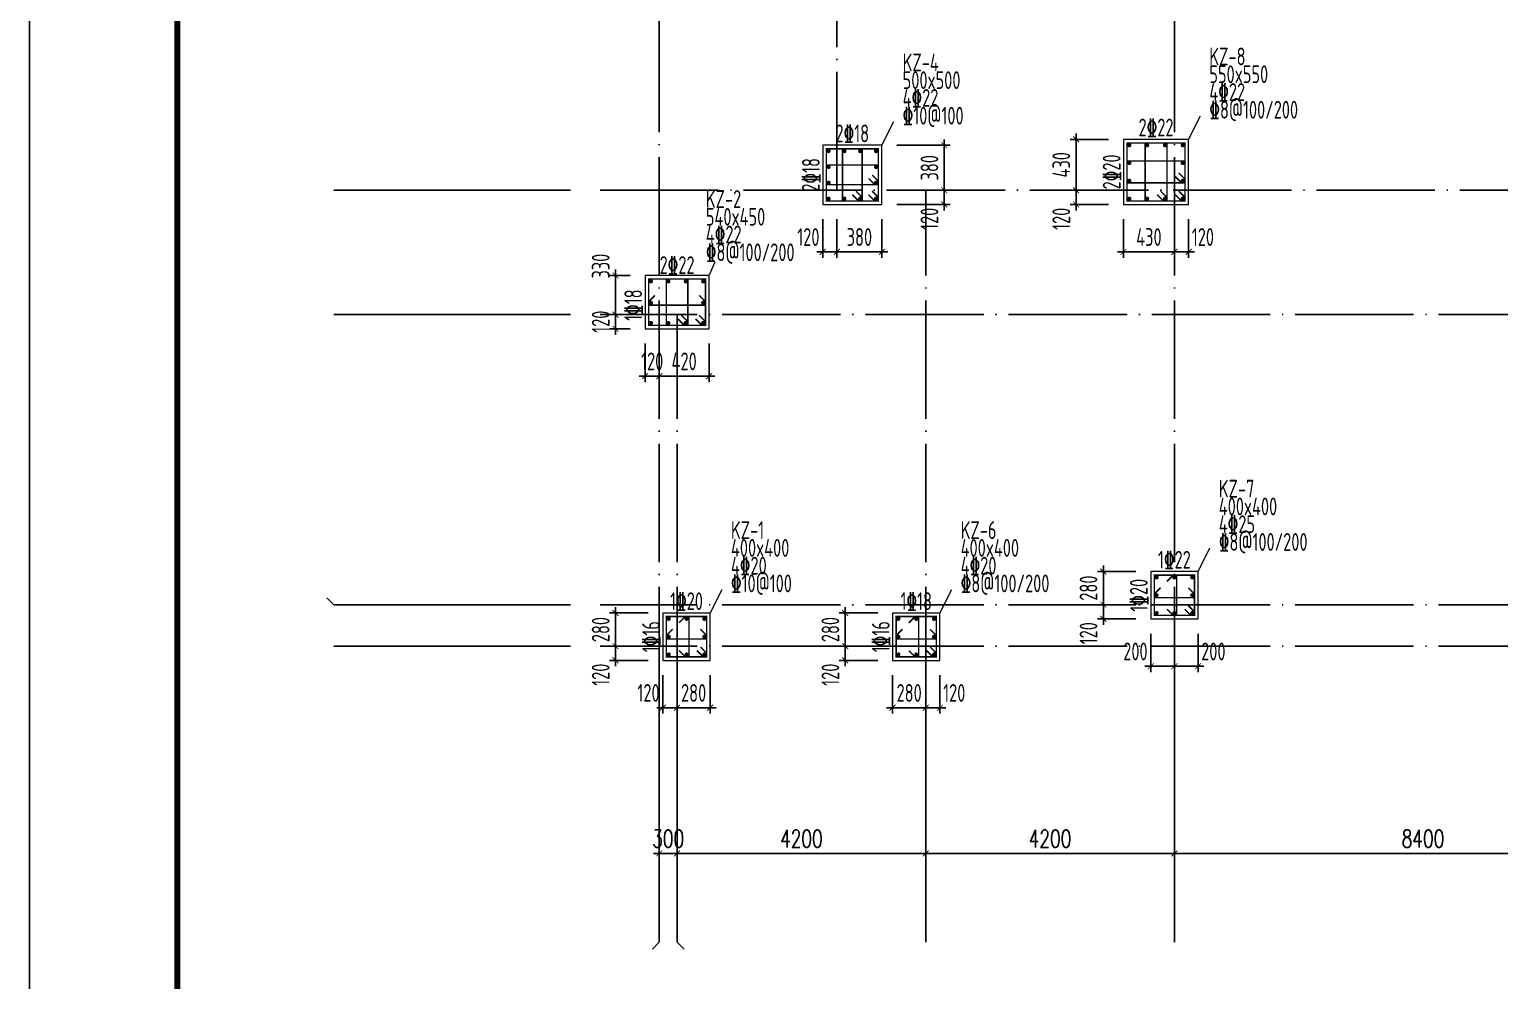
# Model space of a CAD drawing. Extents: x -638872 to -278819, y -139534 to 213996.
# Drawn here: x -533145 to -508313, y 18910 to 34976 of the extents above; entities that cross this region are included whole.
import ezdxf
from ezdxf.enums import TextEntityAlignment as Align

# ---------------------------------------------------------------- set-up
doc = ezdxf.new("R2010")
doc.units = 0
doc.header["$LTSCALE"] = 1000
doc.header["$MEASUREMENT"] = 0
doc.linetypes.add('DOTE', pattern=[2.42, 2, -0.2, 0.02, -0.2])
doc.layers.get('0').update_dxf_attribs({"linetype": 'CONTINUOUS'})
doc.layers.get('Defpoints').update_dxf_attribs({"linetype": 'CONTINUOUS'})
for name, color, linetype in [('AXIS', 171, 'CONTINUOUS'), ('DOTE', 14, 'DOTE'), ('S_PCOLUMHOOPBAR', 24, 'CONTINUOUS'), ('TK', 4, 'CONTINUOUS')]:
    doc.layers.add(name, color=color, linetype=linetype)
for name, color, linetype, lineweight in [('COLU', 7, 'CONTINUOUS', 0), ('COLU_DIM', 3, 'CONTINUOUS', 0), ('COLU_HATCH', 251, 'CONTINUOUS', 0), ('DIM', 3, 'CONTINUOUS', 0), ('S_PColumMainBar', 14, 'CONTINUOUS', 25), ('柱原位标注', 7, 'CONTINUOUS', 18), ('柱集中标注', 2, 'CONTINUOUS', 18)]:
    doc.layers.add(name, color=color, linetype=linetype, lineweight=lineweight)
doc.styles.add('_TCH_DIM_T3', font='SIMPLEX', dxfattribs={"width": 0.705882, "bigfont": 'GBCBIG'})
doc.styles.add('FromPkpm', font='Pkpmeng', dxfattribs={"width": 0.7, "bigfont": 'hztxt'})
doc.styles.add('TSSD_Dimension', font='tssdeng.shx', dxfattribs={"width": 0.7, "bigfont": 'hztxt.shx'})
doc.dimstyles.new('_TCH_ARCH&&100', dxfattribs={"dimtxt": 297.5, "dimasz": 100, "dimexe": 250, "dimexo": 300, "dimgap": 100, "dimtad": 1, "dimdec": 0, "dimzin": 0, "dimdsep": 46, "dimtxsty": '_TCH_DIM_T3', "dimblk": 'ARCHTICK', "dimcen": 0.09, "dimclrt": 7, "dimazin": 2, "dimtfac": 1, "dimtdec": 0, "dimtix": 1, "dimtmove": 2, "dimatfit": 3, "dimfxl": 0, "dimtolj": 1, "dimtzin": 0, "dimarcsym": 0})
doc.dimstyles.new('TSSD_50_100', dxfattribs={"dimtxt": 300, "dimasz": 100, "dimexe": 100, "dimexo": 250, "dimgap": 100, "dimtad": 1, "dimdec": 0, "dimlfac": 0.5, "dimzin": 0, "dimdsep": 46, "dimtxsty": 'TSSD_Dimension', "dimblk": 'ARCHTICK', "dimblk1": 'ARCHTICK', "dimblk2": 'ARCHTICK', "dimcen": 0, "dimdle": 100, "dimclrt": 7, "dimadec": 0, "dimazin": 0, "dimtfac": 1, "dimtdec": 0, "dimtix": 1, "dimtmove": 2, "dimatfit": 3, "dimfxl": 0, "dimtolj": 1, "dimtzin": 0, "dimarcsym": 0})

# ---------------------------------------------------------------- blocks, each defined once
blk = doc.blocks.new('_ArchTick')
at = {"color": 0, "linetype": 'ByBlock', "const_width": 0.15}
blk.add_lwpolyline([(-0.5, -0.5), (0.5, 0.5)], dxfattribs=at)
blk = doc.blocks.new('*D265')
at = {"layer": 'COLU_DIM', "color": 0, "lineweight": -2}
for p, q in [((-514666, 31769), (-514666, 31119)), ((-513806, 31769), (-513806, 31119)), ((-514766, 31219), (-513706, 31219))]:
    blk.add_line(p, q, dxfattribs=at)
at = {"layer": 'Defpoints', "color": 0}
for p in [(-514666, 32019), (-513806, 32019), (-513806, 31219)]:
    blk.add_point(p, dxfattribs=at)
at = {"layer": 'COLU_DIM', "color": 0, "lineweight": -2, "xscale": 100, "yscale": 100, "zscale": 100, "rotation": 180}
blk.add_blockref('_ArchTick', (-514666, 31219), dxfattribs=at)
at = {"layer": 'COLU_DIM', "color": 0, "lineweight": -2, "xscale": 100, "yscale": 100, "zscale": 100}
blk.add_blockref('_ArchTick', (-513806, 31219), dxfattribs=at)
at = {"layer": 'COLU_DIM', "color": 7, "insert": (-514236, 31469), "char_height": 300, "attachment_point": 5, "style": 'TSSD_Dimension'}
blk.add_mtext('\\A1;430', dxfattribs=at)
blk = doc.blocks.new('*D266')
at = {"layer": 'COLU_DIM', "color": 0, "lineweight": -2}
for p, q in [((-513806, 31769), (-513806, 31119)), ((-513566, 31769), (-513566, 31119)), ((-513906, 31219), (-513466, 31219))]:
    blk.add_line(p, q, dxfattribs=at)
at = {"layer": 'Defpoints', "color": 0}
for p in [(-513806, 32019), (-513566, 32019), (-513566, 31219)]:
    blk.add_point(p, dxfattribs=at)
at = {"layer": 'COLU_DIM', "color": 0, "lineweight": -2, "xscale": 100, "yscale": 100, "zscale": 100, "rotation": 180}
blk.add_blockref('_ArchTick', (-513806, 31219), dxfattribs=at)
at = {"layer": 'COLU_DIM', "color": 0, "lineweight": -2, "xscale": 100, "yscale": 100, "zscale": 100}
blk.add_blockref('_ArchTick', (-513566, 31219), dxfattribs=at)
at = {"layer": 'COLU_DIM', "color": 7, "insert": (-513324, 31469), "char_height": 300, "attachment_point": 5, "style": 'TSSD_Dimension'}
blk.add_mtext('\\A1;120', dxfattribs=at)
blk = doc.blocks.new('*D267')
at = {"layer": 'COLU_DIM', "color": 0, "lineweight": -2}
for p, q in [((-514916, 33119), (-515566, 33119)), ((-515466, 33219), (-515466, 32159)), ((-514916, 32259), (-515566, 32259))]:
    blk.add_line(p, q, dxfattribs=at)
at = {"layer": 'Defpoints', "color": 0}
for p in [(-514666, 33119), (-515466, 32259), (-514666, 32259)]:
    blk.add_point(p, dxfattribs=at)
at = {"layer": 'COLU_DIM', "color": 0, "lineweight": -2, "xscale": 100, "yscale": 100, "zscale": 100}
for p, rotation in [((-515466, 33119), 90), ((-515466, 32259), 270)]:
    blk.add_blockref('_ArchTick', p, dxfattribs=dict(at, rotation=rotation))
at = {"layer": 'COLU_DIM', "color": 7, "insert": (-515716, 32689), "char_height": 300, "attachment_point": 5, "rotation": 90, "style": 'TSSD_Dimension'}
blk.add_mtext('\\A1;430', dxfattribs=at)
blk = doc.blocks.new('*D268')
at = {"layer": 'COLU_DIM', "color": 0, "lineweight": -2}
for p, q in [((-515466, 32359), (-515466, 31919)), ((-514916, 32259), (-515566, 32259)), ((-514916, 32019), (-515566, 32019))]:
    blk.add_line(p, q, dxfattribs=at)
at = {"layer": 'Defpoints', "color": 0}
for p in [(-514666, 32259), (-515466, 32019), (-514666, 32019)]:
    blk.add_point(p, dxfattribs=at)
at = {"layer": 'COLU_DIM', "color": 0, "lineweight": -2, "xscale": 100, "yscale": 100, "zscale": 100}
for p, rotation in [((-515466, 32259), 90), ((-515466, 32019), 270)]:
    blk.add_blockref('_ArchTick', p, dxfattribs=dict(at, rotation=rotation))
at = {"layer": 'COLU_DIM', "color": 7, "insert": (-515716, 31777), "char_height": 300, "attachment_point": 5, "rotation": 90, "style": 'TSSD_Dimension'}
blk.add_mtext('\\A1;120', dxfattribs=at)
blk = doc.blocks.new('*D269')
at = {"layer": 'COLU_DIM', "color": 0, "lineweight": -2}
for p, q in [((-519746, 31769), (-519746, 31119)), ((-519506, 31769), (-519506, 31119)), ((-519846, 31219), (-519406, 31219))]:
    blk.add_line(p, q, dxfattribs=at)
at = {"layer": 'Defpoints', "color": 0}
for p in [(-519746, 32019), (-519506, 32019), (-519506, 31219)]:
    blk.add_point(p, dxfattribs=at)
at = {"layer": 'COLU_DIM', "color": 0, "lineweight": -2, "xscale": 100, "yscale": 100, "zscale": 100, "rotation": 180}
blk.add_blockref('_ArchTick', (-519746, 31219), dxfattribs=at)
at = {"layer": 'COLU_DIM', "color": 0, "lineweight": -2, "xscale": 100, "yscale": 100, "zscale": 100}
blk.add_blockref('_ArchTick', (-519506, 31219), dxfattribs=at)
at = {"layer": 'COLU_DIM', "color": 7, "insert": (-519988, 31469), "char_height": 300, "attachment_point": 5, "style": 'TSSD_Dimension'}
blk.add_mtext('\\A1;120', dxfattribs=at)
blk = doc.blocks.new('*D270')
at = {"layer": 'COLU_DIM', "color": 0, "lineweight": -2}
for p, q in [((-519506, 31769), (-519506, 31119)), ((-518746, 31769), (-518746, 31119)), ((-519606, 31219), (-518646, 31219))]:
    blk.add_line(p, q, dxfattribs=at)
at = {"layer": 'Defpoints', "color": 0}
for p in [(-519506, 32019), (-518746, 32019), (-518746, 31219)]:
    blk.add_point(p, dxfattribs=at)
at = {"layer": 'COLU_DIM', "color": 0, "lineweight": -2, "xscale": 100, "yscale": 100, "zscale": 100, "rotation": 180}
blk.add_blockref('_ArchTick', (-519506, 31219), dxfattribs=at)
at = {"layer": 'COLU_DIM', "color": 0, "lineweight": -2, "xscale": 100, "yscale": 100, "zscale": 100}
blk.add_blockref('_ArchTick', (-518746, 31219), dxfattribs=at)
at = {"layer": 'COLU_DIM', "color": 7, "insert": (-519126, 31469), "char_height": 300, "attachment_point": 5, "style": 'TSSD_Dimension'}
blk.add_mtext('\\A1;380', dxfattribs=at)
blk = doc.blocks.new('*D846')
at = {"layer": 'COLU_DIM', "color": 0, "lineweight": -2}
for p, q in [((-522506, 29669), (-522506, 29019)), ((-521666, 29669), (-521666, 29019)), ((-522606, 29119), (-521566, 29119))]:
    blk.add_line(p, q, dxfattribs=at)
at = {"layer": 'Defpoints', "color": 0}
for p in [(-522506, 29919), (-521666, 29919), (-521666, 29119)]:
    blk.add_point(p, dxfattribs=at)
at = {"layer": 'COLU_DIM', "color": 0, "lineweight": -2, "xscale": 100, "yscale": 100, "zscale": 100, "rotation": 180}
blk.add_blockref('_ArchTick', (-522506, 29119), dxfattribs=at)
at = {"layer": 'COLU_DIM', "color": 0, "lineweight": -2, "xscale": 100, "yscale": 100, "zscale": 100}
blk.add_blockref('_ArchTick', (-521666, 29119), dxfattribs=at)
at = {"layer": 'COLU_DIM', "color": 7, "insert": (-522086, 29369), "char_height": 300, "attachment_point": 5, "style": 'TSSD_Dimension'}
blk.add_mtext('\\A1;420', dxfattribs=at)
blk = doc.blocks.new('*D847')
at = {"layer": 'COLU_DIM', "color": 0, "lineweight": -2}
for p, q in [((-522996, 30159), (-523346, 30159)), ((-523246, 30159), (-523246, 30259)), ((-523246, 29919), (-523246, 30159)), ((-522996, 29919), (-523346, 29919)), ((-523246, 29919), (-523246, 29819))]:
    blk.add_line(p, q, dxfattribs=at)
at = {"layer": 'Defpoints', "color": 0}
for p in [(-523246, 30159), (-522746, 30159), (-522746, 29919)]:
    blk.add_point(p, dxfattribs=at)
at = {"layer": 'COLU_DIM', "color": 0, "lineweight": -2, "xscale": 100, "yscale": 100, "zscale": 100}
for p, rotation in [((-523246, 30159), 270), ((-523246, 29919), 90)]:
    blk.add_blockref('_ArchTick', p, dxfattribs=dict(at, rotation=rotation))
at = {"layer": 'COLU_DIM', "color": 7, "insert": (-523496, 30039), "char_height": 300, "attachment_point": 5, "rotation": 90, "style": 'TSSD_Dimension'}
blk.add_mtext('\\A1;120', dxfattribs=at)
blk = doc.blocks.new('*D275')
at = {"layer": 'COLU_DIM', "color": 0, "lineweight": -2}
for p, q in [((-514206, 24769), (-514206, 24119)), ((-513806, 24769), (-513806, 24119)), ((-514306, 24219), (-513706, 24219))]:
    blk.add_line(p, q, dxfattribs=at)
at = {"layer": 'Defpoints', "color": 0}
for p in [(-514206, 25019), (-513806, 25019), (-513806, 24219)]:
    blk.add_point(p, dxfattribs=at)
at = {"layer": 'COLU_DIM', "color": 0, "lineweight": -2, "xscale": 100, "yscale": 100, "zscale": 100, "rotation": 180}
blk.add_blockref('_ArchTick', (-514206, 24219), dxfattribs=at)
at = {"layer": 'COLU_DIM', "color": 0, "lineweight": -2, "xscale": 100, "yscale": 100, "zscale": 100}
blk.add_blockref('_ArchTick', (-513806, 24219), dxfattribs=at)
at = {"layer": 'COLU_DIM', "color": 7, "insert": (-514464, 24469), "char_height": 300, "attachment_point": 5, "style": 'TSSD_Dimension'}
blk.add_mtext('\\A1;200', dxfattribs=at)
blk = doc.blocks.new('*D276')
at = {"layer": 'COLU_DIM', "color": 0, "lineweight": -2}
for p, q in [((-513806, 24769), (-513806, 24119)), ((-513406, 24769), (-513406, 24119)), ((-513906, 24219), (-513306, 24219))]:
    blk.add_line(p, q, dxfattribs=at)
at = {"layer": 'Defpoints', "color": 0}
for p in [(-513806, 25019), (-513406, 25019), (-513406, 24219)]:
    blk.add_point(p, dxfattribs=at)
at = {"layer": 'COLU_DIM', "color": 0, "lineweight": -2, "xscale": 100, "yscale": 100, "zscale": 100, "rotation": 180}
blk.add_blockref('_ArchTick', (-513806, 24219), dxfattribs=at)
at = {"layer": 'COLU_DIM', "color": 0, "lineweight": -2, "xscale": 100, "yscale": 100, "zscale": 100}
blk.add_blockref('_ArchTick', (-513406, 24219), dxfattribs=at)
at = {"layer": 'COLU_DIM', "color": 7, "insert": (-513148, 24469), "char_height": 300, "attachment_point": 5, "style": 'TSSD_Dimension'}
blk.add_mtext('\\A1;200', dxfattribs=at)
blk = doc.blocks.new('*D277')
at = {"layer": 'COLU_DIM', "color": 0, "lineweight": -2}
for p, q in [((-515006, 24919), (-515006, 25359)), ((-514456, 25259), (-515106, 25259)), ((-514456, 25019), (-515106, 25019))]:
    blk.add_line(p, q, dxfattribs=at)
at = {"layer": 'Defpoints', "color": 0}
for p in [(-515006, 25259), (-514206, 25259), (-514206, 25019)]:
    blk.add_point(p, dxfattribs=at)
at = {"layer": 'COLU_DIM', "color": 0, "lineweight": -2, "xscale": 100, "yscale": 100, "zscale": 100}
for p, rotation in [((-515006, 25259), 90), ((-515006, 25019), 270)]:
    blk.add_blockref('_ArchTick', p, dxfattribs=dict(at, rotation=rotation))
at = {"layer": 'COLU_DIM', "color": 7, "insert": (-515256, 24777), "char_height": 300, "attachment_point": 5, "rotation": 90, "style": 'TSSD_Dimension'}
blk.add_mtext('\\A1;120', dxfattribs=at)
blk = doc.blocks.new('*D278')
at = {"layer": 'COLU_DIM', "color": 0, "lineweight": -2}
for p, q in [((-515006, 25819), (-515006, 25919)), ((-514456, 25819), (-515106, 25819)), ((-515006, 25259), (-515006, 25819)), ((-514456, 25259), (-515106, 25259)), ((-515006, 25259), (-515006, 25159))]:
    blk.add_line(p, q, dxfattribs=at)
at = {"layer": 'Defpoints', "color": 0}
for p in [(-515006, 25819), (-514206, 25819), (-514206, 25259)]:
    blk.add_point(p, dxfattribs=at)
at = {"layer": 'COLU_DIM', "color": 0, "lineweight": -2, "xscale": 100, "yscale": 100, "zscale": 100}
for p, rotation in [((-515006, 25819), 270), ((-515006, 25259), 90)]:
    blk.add_blockref('_ArchTick', p, dxfattribs=dict(at, rotation=rotation))
at = {"layer": 'COLU_DIM', "color": 7, "insert": (-515256, 25539), "char_height": 300, "attachment_point": 5, "rotation": 90, "style": 'TSSD_Dimension'}
blk.add_mtext('\\A1;280', dxfattribs=at)
blk = doc.blocks.new('*D279')
at = {"layer": 'COLU_DIM', "color": 0, "lineweight": -2}
for p, q in [((-518566, 24069), (-518566, 23419)), ((-518006, 24069), (-518006, 23419)), ((-518566, 23519), (-518666, 23519)), ((-518566, 23519), (-518006, 23519)), ((-518006, 23519), (-517906, 23519))]:
    blk.add_line(p, q, dxfattribs=at)
at = {"layer": 'Defpoints', "color": 0}
for p in [(-518566, 24319), (-518006, 24319), (-518006, 23519)]:
    blk.add_point(p, dxfattribs=at)
at = {"layer": 'COLU_DIM', "color": 0, "lineweight": -2, "xscale": 100, "yscale": 100, "zscale": 100}
blk.add_blockref('_ArchTick', (-518566, 23519), dxfattribs=at)
at = {"layer": 'COLU_DIM', "color": 0, "lineweight": -2, "xscale": 100, "yscale": 100, "zscale": 100, "rotation": 180}
blk.add_blockref('_ArchTick', (-518006, 23519), dxfattribs=at)
at = {"layer": 'COLU_DIM', "color": 7, "insert": (-518286, 23769), "char_height": 300, "attachment_point": 5, "style": 'TSSD_Dimension'}
blk.add_mtext('\\A1;280', dxfattribs=at)
blk = doc.blocks.new('*D280')
at = {"layer": 'COLU_DIM', "color": 0, "lineweight": -2}
for p, q in [((-518006, 24069), (-518006, 23419)), ((-517766, 24069), (-517766, 23419)), ((-518106, 23519), (-517666, 23519))]:
    blk.add_line(p, q, dxfattribs=at)
at = {"layer": 'Defpoints', "color": 0}
for p in [(-518006, 24319), (-517766, 24319), (-517766, 23519)]:
    blk.add_point(p, dxfattribs=at)
at = {"layer": 'COLU_DIM', "color": 0, "lineweight": -2, "xscale": 100, "yscale": 100, "zscale": 100, "rotation": 180}
blk.add_blockref('_ArchTick', (-518006, 23519), dxfattribs=at)
at = {"layer": 'COLU_DIM', "color": 0, "lineweight": -2, "xscale": 100, "yscale": 100, "zscale": 100}
blk.add_blockref('_ArchTick', (-517766, 23519), dxfattribs=at)
at = {"layer": 'COLU_DIM', "color": 7, "insert": (-517524, 23769), "char_height": 300, "attachment_point": 5, "style": 'TSSD_Dimension'}
blk.add_mtext('\\A1;120', dxfattribs=at)
blk = doc.blocks.new('*D281')
at = {"layer": 'COLU_DIM', "color": 0, "lineweight": -2}
for p, q in [((-519366, 24219), (-519366, 24659)), ((-518816, 24559), (-519466, 24559)), ((-518816, 24319), (-519466, 24319))]:
    blk.add_line(p, q, dxfattribs=at)
at = {"layer": 'Defpoints', "color": 0}
for p in [(-519366, 24559), (-518566, 24559), (-518566, 24319)]:
    blk.add_point(p, dxfattribs=at)
at = {"layer": 'COLU_DIM', "color": 0, "lineweight": -2, "xscale": 100, "yscale": 100, "zscale": 100}
for p, rotation in [((-519366, 24559), 90), ((-519366, 24319), 270)]:
    blk.add_blockref('_ArchTick', p, dxfattribs=dict(at, rotation=rotation))
at = {"layer": 'COLU_DIM', "color": 7, "insert": (-519616, 24077), "char_height": 300, "attachment_point": 5, "rotation": 90, "style": 'TSSD_Dimension'}
blk.add_mtext('\\A1;120', dxfattribs=at)
blk = doc.blocks.new('*D282')
at = {"layer": 'COLU_DIM', "color": 0, "lineweight": -2}
for p, q in [((-518816, 25119), (-519466, 25119)), ((-519366, 25119), (-519366, 25219)), ((-519366, 24559), (-519366, 25119)), ((-518816, 24559), (-519466, 24559)), ((-519366, 24559), (-519366, 24459))]:
    blk.add_line(p, q, dxfattribs=at)
at = {"layer": 'Defpoints', "color": 0}
for p in [(-519366, 25119), (-518566, 25119), (-518566, 24559)]:
    blk.add_point(p, dxfattribs=at)
at = {"layer": 'COLU_DIM', "color": 0, "lineweight": -2, "xscale": 100, "yscale": 100, "zscale": 100}
for p, rotation in [((-519366, 25119), 270), ((-519366, 24559), 90)]:
    blk.add_blockref('_ArchTick', p, dxfattribs=dict(at, rotation=rotation))
at = {"layer": 'COLU_DIM', "color": 7, "insert": (-519616, 24839), "char_height": 300, "attachment_point": 5, "rotation": 90, "style": 'TSSD_Dimension'}
blk.add_mtext('\\A1;280', dxfattribs=at)
blk = doc.blocks.new('*D283')
at = {"layer": 'COLU_DIM', "color": 0, "lineweight": -2}
for p, q in [((-522446, 24069), (-522446, 23419)), ((-522206, 24069), (-522206, 23419)), ((-522546, 23519), (-522106, 23519))]:
    blk.add_line(p, q, dxfattribs=at)
at = {"layer": 'Defpoints', "color": 0}
for p in [(-522446, 24319), (-522206, 24319), (-522206, 23519)]:
    blk.add_point(p, dxfattribs=at)
at = {"layer": 'COLU_DIM', "color": 0, "lineweight": -2, "xscale": 100, "yscale": 100, "zscale": 100, "rotation": 180}
blk.add_blockref('_ArchTick', (-522446, 23519), dxfattribs=at)
at = {"layer": 'COLU_DIM', "color": 0, "lineweight": -2, "xscale": 100, "yscale": 100, "zscale": 100}
blk.add_blockref('_ArchTick', (-522206, 23519), dxfattribs=at)
at = {"layer": 'COLU_DIM', "color": 7, "insert": (-522688, 23769), "char_height": 300, "attachment_point": 5, "style": 'TSSD_Dimension'}
blk.add_mtext('\\A1;120', dxfattribs=at)
blk = doc.blocks.new('*D284')
at = {"layer": 'COLU_DIM', "color": 0, "lineweight": -2}
for p, q in [((-522206, 24069), (-522206, 23419)), ((-521646, 24069), (-521646, 23419)), ((-522206, 23519), (-522306, 23519)), ((-522206, 23519), (-521646, 23519)), ((-521646, 23519), (-521546, 23519))]:
    blk.add_line(p, q, dxfattribs=at)
at = {"layer": 'Defpoints', "color": 0}
for p in [(-522206, 24319), (-521646, 24319), (-521646, 23519)]:
    blk.add_point(p, dxfattribs=at)
at = {"layer": 'COLU_DIM', "color": 0, "lineweight": -2, "xscale": 100, "yscale": 100, "zscale": 100}
blk.add_blockref('_ArchTick', (-522206, 23519), dxfattribs=at)
at = {"layer": 'COLU_DIM', "color": 0, "lineweight": -2, "xscale": 100, "yscale": 100, "zscale": 100, "rotation": 180}
blk.add_blockref('_ArchTick', (-521646, 23519), dxfattribs=at)
at = {"layer": 'COLU_DIM', "color": 7, "insert": (-521926, 23769), "char_height": 300, "attachment_point": 5, "style": 'TSSD_Dimension'}
blk.add_mtext('\\A1;280', dxfattribs=at)
blk = doc.blocks.new('*D285')
at = {"layer": 'COLU_DIM', "color": 0, "lineweight": -2}
for p, q in [((-523246, 24219), (-523246, 24659)), ((-522696, 24559), (-523346, 24559)), ((-522696, 24319), (-523346, 24319))]:
    blk.add_line(p, q, dxfattribs=at)
at = {"layer": 'Defpoints', "color": 0}
for p in [(-523246, 24559), (-522446, 24559), (-522446, 24319)]:
    blk.add_point(p, dxfattribs=at)
at = {"layer": 'COLU_DIM', "color": 0, "lineweight": -2, "xscale": 100, "yscale": 100, "zscale": 100}
for p, rotation in [((-523246, 24559), 90), ((-523246, 24319), 270)]:
    blk.add_blockref('_ArchTick', p, dxfattribs=dict(at, rotation=rotation))
at = {"layer": 'COLU_DIM', "color": 7, "insert": (-523496, 24077), "char_height": 300, "attachment_point": 5, "rotation": 90, "style": 'TSSD_Dimension'}
blk.add_mtext('\\A1;120', dxfattribs=at)
blk = doc.blocks.new('*D286')
at = {"layer": 'COLU_DIM', "color": 0, "lineweight": -2}
for p, q in [((-522696, 25119), (-523346, 25119)), ((-523246, 25119), (-523246, 25219)), ((-523246, 24559), (-523246, 25119)), ((-522696, 24559), (-523346, 24559)), ((-523246, 24559), (-523246, 24459))]:
    blk.add_line(p, q, dxfattribs=at)
at = {"layer": 'Defpoints', "color": 0}
for p in [(-523246, 25119), (-522446, 25119), (-522446, 24559)]:
    blk.add_point(p, dxfattribs=at)
at = {"layer": 'COLU_DIM', "color": 0, "lineweight": -2, "xscale": 100, "yscale": 100, "zscale": 100}
for p, rotation in [((-523246, 25119), 270), ((-523246, 24559), 90)]:
    blk.add_blockref('_ArchTick', p, dxfattribs=dict(at, rotation=rotation))
at = {"layer": 'COLU_DIM', "color": 7, "insert": (-523496, 24839), "char_height": 300, "attachment_point": 5, "rotation": 90, "style": 'TSSD_Dimension'}
blk.add_mtext('\\A1;280', dxfattribs=at)
blk = doc.blocks.new('GeYuanFrame_12066454', base_point=(18.76, 4.34))
at = {"layer": 'TK'}
blk.add_lwpolyline([(18.76, 424.34), (761.76, 424.34), (761.76, 4.34), (18.76, 4.34), (18.76, 424.34)], dxfattribs=at)
at = {"layer": 'TK', "const_width": 1}
blk.add_lwpolyline([(751.76, 414.34), (43.76, 414.34), (43.76, 14.34), (751.76, 14.34)], close=True, dxfattribs=at)
blk = doc.blocks.new('*D848')
at = {"layer": 'COLU_DIM', "color": 0, "lineweight": -2}
for p, q in [((-522996, 30819), (-523346, 30819)), ((-523246, 30059), (-523246, 30919)), ((-522996, 30159), (-523346, 30159))]:
    blk.add_line(p, q, dxfattribs=at)
at = {"layer": 'Defpoints', "color": 0}
for p in [(-523246, 30819), (-522746, 30819), (-522746, 30159)]:
    blk.add_point(p, dxfattribs=at)
at = {"layer": 'COLU_DIM', "color": 0, "lineweight": -2, "xscale": 100, "yscale": 100, "zscale": 100}
for p, rotation in [((-523246, 30819), 90), ((-523246, 30159), 270)]:
    blk.add_blockref('_ArchTick', p, dxfattribs=dict(at, rotation=rotation))
at = {"layer": 'COLU_DIM', "color": 7, "insert": (-523496, 30978), "char_height": 300, "attachment_point": 5, "rotation": 90, "style": 'TSSD_Dimension'}
blk.add_mtext('\\A1;330', dxfattribs=at)
blk = doc.blocks.new('*D849')
at = {"layer": 'COLU_DIM', "color": 0, "lineweight": -2}
for p, q in [((-522746, 29669), (-522746, 29019)), ((-522506, 29669), (-522506, 29019)), ((-522746, 29119), (-522846, 29119)), ((-522746, 29119), (-522506, 29119)), ((-522506, 29119), (-522406, 29119))]:
    blk.add_line(p, q, dxfattribs=at)
at = {"layer": 'Defpoints', "color": 0}
for p in [(-522746, 29919), (-522506, 29919), (-522506, 29119)]:
    blk.add_point(p, dxfattribs=at)
at = {"layer": 'COLU_DIM', "color": 0, "lineweight": -2, "xscale": 100, "yscale": 100, "zscale": 100}
blk.add_blockref('_ArchTick', (-522746, 29119), dxfattribs=at)
at = {"layer": 'COLU_DIM', "color": 0, "lineweight": -2, "xscale": 100, "yscale": 100, "zscale": 100, "rotation": 180}
blk.add_blockref('_ArchTick', (-522506, 29119), dxfattribs=at)
at = {"layer": 'COLU_DIM', "color": 7, "insert": (-522626, 29369), "char_height": 300, "attachment_point": 5, "style": 'TSSD_Dimension'}
blk.add_mtext('\\A1;120', dxfattribs=at)
blk = doc.blocks.new('*D592')
at = {"layer": 'Defpoints', "color": 0}
for p in [(-518746, 32259), (-517693, 32259), (-518746, 32019)]:
    blk.add_point(p, dxfattribs=at)
at = {"layer": 'DIM', "color": 0, "lineweight": -2}
for p, q in [((-517693, 31919), (-517693, 32359)), ((-518496, 32259), (-517593, 32259)), ((-518496, 32019), (-517593, 32019))]:
    blk.add_line(p, q, dxfattribs=at)
at = {"layer": 'DIM', "color": 0, "lineweight": -2, "xscale": 100, "yscale": 100, "zscale": 100}
for p, rotation in [((-517693, 32259), 90), ((-517693, 32019), 270)]:
    blk.add_blockref('_ArchTick', p, dxfattribs=dict(at, rotation=rotation))
at = {"layer": 'DIM', "color": 7, "insert": (-517943, 31777), "char_height": 300, "attachment_point": 5, "rotation": 90, "style": 'TSSD_Dimension'}
blk.add_mtext('\\A1;120', dxfattribs=at)
blk = doc.blocks.new('*D593')
at = {"layer": 'Defpoints', "color": 0}
for p in [(-518746, 33019), (-517693, 33019), (-518746, 32259)]:
    blk.add_point(p, dxfattribs=at)
at = {"layer": 'DIM', "color": 0, "lineweight": -2}
for p, q in [((-517693, 32159), (-517693, 33119)), ((-518496, 33019), (-517593, 33019)), ((-518496, 32259), (-517593, 32259))]:
    blk.add_line(p, q, dxfattribs=at)
at = {"layer": 'DIM', "color": 0, "lineweight": -2, "xscale": 100, "yscale": 100, "zscale": 100}
for p, rotation in [((-517693, 33019), 90), ((-517693, 32259), 270)]:
    blk.add_blockref('_ArchTick', p, dxfattribs=dict(at, rotation=rotation))
at = {"layer": 'DIM', "color": 7, "insert": (-517943, 32639), "char_height": 300, "attachment_point": 5, "rotation": 90, "style": 'TSSD_Dimension'}
blk.add_mtext('\\A1;380', dxfattribs=at)
blk = doc.blocks.new('*D656')
at = {"layer": 'AXIS', "color": 0, "lineweight": -2}
for p, q in [((-522506, 23259), (-522506, 20809)), ((-522206, 23259), (-522206, 20809)), ((-522506, 21059), (-522606, 21059)), ((-522506, 21059), (-522206, 21059)), ((-522206, 21059), (-522106, 21059))]:
    blk.add_line(p, q, dxfattribs=at)
at = {"layer": 'Defpoints', "color": 0}
for p in [(-522506, 23559), (-522206, 23559), (-522206, 21059)]:
    blk.add_point(p, dxfattribs=at)
at = {"layer": 'AXIS', "color": 0, "lineweight": -2, "xscale": 100, "yscale": 100, "zscale": 100}
blk.add_blockref('_ArchTick', (-522506, 21059), dxfattribs=at)
at = {"layer": 'AXIS', "color": 0, "lineweight": -2, "xscale": 100, "yscale": 100, "zscale": 100, "rotation": 180}
blk.add_blockref('_ArchTick', (-522206, 21059), dxfattribs=at)
at = {"layer": 'AXIS', "color": 7, "insert": (-522356, 21307), "char_height": 297.5, "attachment_point": 5, "style": '_TCH_DIM_T3'}
blk.add_mtext('\\A1;300', dxfattribs=at)
blk = doc.blocks.new('*D657')
at = {"layer": 'AXIS', "color": 0, "lineweight": -2}
for p, q in [((-522206, 23259), (-522206, 20809)), ((-518006, 23259), (-518006, 20809)), ((-522206, 21059), (-518006, 21059))]:
    blk.add_line(p, q, dxfattribs=at)
at = {"layer": 'Defpoints', "color": 0}
for p in [(-522206, 23559), (-518006, 23559), (-518006, 21059)]:
    blk.add_point(p, dxfattribs=at)
at = {"layer": 'AXIS', "color": 0, "lineweight": -2, "xscale": 100, "yscale": 100, "zscale": 100, "rotation": 180}
blk.add_blockref('_ArchTick', (-522206, 21059), dxfattribs=at)
at = {"layer": 'AXIS', "color": 0, "lineweight": -2, "xscale": 100, "yscale": 100, "zscale": 100}
blk.add_blockref('_ArchTick', (-518006, 21059), dxfattribs=at)
at = {"layer": 'AXIS', "color": 7, "insert": (-520106, 21307), "char_height": 297.5, "attachment_point": 5, "style": '_TCH_DIM_T3'}
blk.add_mtext('\\A1;4200', dxfattribs=at)
blk = doc.blocks.new('*D658')
at = {"layer": 'AXIS', "color": 0, "lineweight": -2}
for p, q in [((-518006, 23259), (-518006, 20809)), ((-513806, 23259), (-513806, 20809)), ((-518006, 21059), (-513806, 21059))]:
    blk.add_line(p, q, dxfattribs=at)
at = {"layer": 'Defpoints', "color": 0}
for p in [(-518006, 23559), (-513806, 23559), (-513806, 21059)]:
    blk.add_point(p, dxfattribs=at)
at = {"layer": 'AXIS', "color": 0, "lineweight": -2, "xscale": 100, "yscale": 100, "zscale": 100, "rotation": 180}
blk.add_blockref('_ArchTick', (-518006, 21059), dxfattribs=at)
at = {"layer": 'AXIS', "color": 0, "lineweight": -2, "xscale": 100, "yscale": 100, "zscale": 100}
blk.add_blockref('_ArchTick', (-513806, 21059), dxfattribs=at)
at = {"layer": 'AXIS', "color": 7, "insert": (-515906, 21307), "char_height": 297.5, "attachment_point": 5, "style": '_TCH_DIM_T3'}
blk.add_mtext('\\A1;4200', dxfattribs=at)
blk = doc.blocks.new('*D659')
at = {"layer": 'AXIS', "color": 0, "lineweight": -2}
for p, q in [((-513806, 23259), (-513806, 20809)), ((-505406, 23259), (-505406, 20809)), ((-513806, 21059), (-505406, 21059))]:
    blk.add_line(p, q, dxfattribs=at)
at = {"layer": 'Defpoints', "color": 0}
for p in [(-513806, 23559), (-505406, 23559), (-505406, 21059)]:
    blk.add_point(p, dxfattribs=at)
at = {"layer": 'AXIS', "color": 0, "lineweight": -2, "xscale": 100, "yscale": 100, "zscale": 100, "rotation": 180}
blk.add_blockref('_ArchTick', (-513806, 21059), dxfattribs=at)
at = {"layer": 'AXIS', "color": 0, "lineweight": -2, "xscale": 100, "yscale": 100, "zscale": 100}
blk.add_blockref('_ArchTick', (-505406, 21059), dxfattribs=at)
at = {"layer": 'AXIS', "color": 7, "insert": (-509606, 21307), "char_height": 297.5, "attachment_point": 5, "style": '_TCH_DIM_T3'}
blk.add_mtext('\\A1;8400', dxfattribs=at)

msp = doc.modelspace()

# ---------------------------------------------------------------- linework, layer by layer
at = {"layer": 'AXIS'}
for p, q in [((-524005.89, 32258.61), (-528005.89, 32258.61)), ((-524005.89, 30158.61), (-528005.89, 30158.61)), ((-528123.04, 25375.76), (-528005.89, 25258.61)), ((-524005.89, 25258.61), (-528005.89, 25258.61)), ((-524005.89, 24558.61), (-528005.89, 24558.61)), ((-522505.89, 23558.61), (-522505.89, 19558.61)), ((-522205.89, 23558.61), (-522205.89, 19558.61)), ((-518005.89, 23558.61), (-518005.89, 19558.61)), ((-513805.89, 23558.61), (-513805.89, 19558.61)), ((-522623.04, 19441.45), (-522505.89, 19558.61)), ((-522088.73, 19441.45), (-522205.89, 19558.61))]:
    msp.add_line(p, q, dxfattribs=at)
at = {"layer": 'COLU'}
for points in [[(-513565.89, 32018.61), (-513565.89, 33118.61), (-514665.89, 33118.61), (-514665.89, 32018.61)], [(-518745.89, 32018.61), (-518745.89, 33018.61), (-519745.89, 33018.61), (-519745.89, 32018.61)], [(-521665.89, 29918.61), (-521665.89, 30818.61), (-522745.89, 30818.61), (-522745.89, 29918.61)], [(-513405.89, 25018.61), (-513405.89, 25818.61), (-514205.89, 25818.61), (-514205.89, 25018.61)], [(-521645.89, 24318.61), (-521645.89, 25118.61), (-522445.89, 25118.61), (-522445.89, 24318.61)], [(-517765.89, 24318.61), (-517765.89, 25118.61), (-518565.89, 25118.61), (-518565.89, 24318.61)]]:
    msp.add_lwpolyline(points, close=True, dxfattribs=at)
at = {"layer": 'DOTE', "color": 8, "linetype": 'DOTE'}
for p, q in [((-522505.89, 23558.61), (-522505.89, 38458.61)), ((-519505.89, 32258.61), (-519505.89, 38458.61)), ((-513805.89, 23558.61), (-513805.89, 38458.61)), ((-523505.89, 32258.61), (-478305.89, 32258.61)), ((-518005.89, 23558.61), (-518005.89, 32258.61)), ((-478305.89, 30158.61), (-523505.89, 30158.61)), ((-522205.89, 23558.61), (-522205.89, 30158.61)), ((-478305.89, 25258.61), (-523505.89, 25258.61)), ((-478305.89, 24558.61), (-523505.89, 24558.61))]:
    msp.add_line(p, q, dxfattribs=at)
at = {"layer": 'S_PCOLUMHOOPBAR', "ltscale": 2, "const_width": 25}
for points in [[(-513791.95, 32184.67), (-513685.89, 32078.61), (-513625.89, 32078.61), (-513625.89, 32138.61), (-513625.89, 32078.61), (-513625.89, 33058.61), (-514605.89, 33058.61), (-514605.89, 32078.61), (-513685.89, 32078.61), (-513625.89, 32078.61), (-513625.89, 32138.61), (-513731.95, 32244.67)], [(-514097.29, 32184.67), (-513991.22, 32078.61), (-513931.22, 32078.61), (-513931.22, 32138.61), (-513931.22, 32078.61), (-513931.22, 33058.61), (-514300.55, 33058.61), (-514300.55, 32078.61), (-513991.22, 32078.61), (-513931.22, 32078.61), (-513931.22, 32138.61), (-514037.29, 32244.67)], [(-518971.95, 32184.67), (-518865.89, 32078.61), (-518805.89, 32078.61), (-518805.89, 32138.61), (-518805.89, 32078.61), (-518805.89, 32958.61), (-519685.89, 32958.61), (-519685.89, 32078.61), (-518865.89, 32078.61), (-518805.89, 32078.61), (-518805.89, 32138.61), (-518911.95, 32244.67)], [(-519245.29, 32184.67), (-519139.22, 32078.61), (-519079.22, 32078.61), (-519079.22, 32138.61), (-519079.22, 32078.61), (-519079.22, 32958.61), (-519412.55, 32958.61), (-519412.55, 32078.61), (-519139.22, 32078.61), (-519079.22, 32078.61), (-519079.22, 32138.61), (-519185.29, 32244.67)], [(-518971.95, 32458.01), (-518865.89, 32351.94), (-518805.89, 32351.94), (-518805.89, 32411.94), (-518805.89, 32351.94), (-518805.89, 32685.27), (-519685.89, 32685.27), (-519685.89, 32351.94), (-518865.89, 32351.94), (-518805.89, 32351.94), (-518805.89, 32411.94), (-518911.95, 32518.01)], [(-513791.95, 32490.01), (-513685.89, 32383.94), (-513625.89, 32383.94), (-513625.89, 32443.94), (-513625.89, 32383.94), (-513625.89, 32753.27), (-514605.89, 32753.27), (-514605.89, 32383.94), (-513685.89, 32383.94), (-513625.89, 32383.94), (-513625.89, 32443.94), (-513731.95, 32550.01)], [(-521891.95, 30084.67), (-521785.89, 29978.61), (-521725.89, 29978.61), (-521725.89, 30038.61), (-521725.89, 29978.61), (-521725.89, 30758.61), (-522685.89, 30758.61), (-522685.89, 29978.61), (-521785.89, 29978.61), (-521725.89, 29978.61), (-521725.89, 30038.61), (-521831.95, 30144.67)], [(-522190.62, 30084.67), (-522084.55, 29978.61), (-522024.55, 29978.61), (-522024.55, 30038.61), (-522024.55, 29978.61), (-522024.55, 30758.61), (-522387.22, 30758.61), (-522387.22, 29978.61), (-522084.55, 29978.61), (-522024.55, 29978.61), (-522024.55, 30038.61), (-522130.62, 30144.67)], [(-522579.82, 30483.49), (-522685.89, 30377.42), (-522685.89, 30317.42), (-521725.89, 30317.42), (-521725.89, 30377.42), (-521831.95, 30483.49)], [(-513631.95, 25184.67), (-513525.89, 25078.61), (-513465.89, 25078.61), (-513465.89, 25138.61), (-513465.89, 25078.61), (-513465.89, 25758.61), (-514145.89, 25758.61), (-514145.89, 25078.61), (-513525.89, 25078.61), (-513465.89, 25078.61), (-513465.89, 25138.61), (-513571.95, 25244.67)], [(-513931.95, 25184.67), (-513825.89, 25078.61), (-513765.89, 25078.61), (-513765.89, 25758.61), (-513825.89, 25758.61), (-513931.95, 25652.54)], [(-514039.82, 25544.67), (-514145.89, 25438.61), (-514145.89, 25378.61), (-513465.89, 25378.61), (-513465.89, 25438.61), (-513571.95, 25544.67)], [(-521871.95, 24484.67), (-521765.89, 24378.61), (-521705.89, 24378.61), (-521705.89, 24438.61), (-521705.89, 24378.61), (-521705.89, 25058.61), (-522385.89, 25058.61), (-522385.89, 24378.61), (-521765.89, 24378.61), (-521705.89, 24378.61), (-521705.89, 24438.61), (-521811.95, 24544.67)], [(-522279.82, 24844.67), (-522385.89, 24738.61), (-522385.89, 24678.61), (-521705.89, 24678.61), (-521705.89, 24738.61), (-521811.95, 24844.67)], [(-522171.95, 24484.67), (-522065.89, 24378.61), (-522005.89, 24378.61), (-522005.89, 25058.61), (-522065.89, 25058.61), (-522171.95, 24952.54)], [(-517991.95, 24484.67), (-517885.89, 24378.61), (-517825.89, 24378.61), (-517825.89, 24438.61), (-517825.89, 24378.61), (-517825.89, 25058.61), (-518505.89, 25058.61), (-518505.89, 24378.61), (-517885.89, 24378.61), (-517825.89, 24378.61), (-517825.89, 24438.61), (-517931.95, 24544.67)], [(-518399.82, 24844.67), (-518505.89, 24738.61), (-518505.89, 24678.61), (-517825.89, 24678.61), (-517825.89, 24738.61), (-517931.95, 24844.67)], [(-518291.95, 24484.67), (-518185.89, 24378.61), (-518125.89, 24378.61), (-518125.89, 25058.61), (-518185.89, 25058.61), (-518291.95, 24952.54)]]:
    msp.add_lwpolyline(points, dxfattribs=at)
at = {"layer": 'S_PColumMainBar', "ltscale": 2, "const_width": 35}
for points in [[(-514549.39, 33019.61, 1), (-514584.39, 33019.61, 1)], [(-514248.72, 33019.61, 1), (-514283.72, 33019.61, 1)], [(-513948.05, 33019.61, 1), (-513983.05, 33019.61, 1)], [(-513647.39, 33019.61, 1), (-513682.39, 33019.61, 1)], [(-519629.39, 32919.61, 1), (-519664.39, 32919.61, 1)], [(-519362.05, 32919.61, 1), (-519397.05, 32919.61, 1)], [(-519094.72, 32919.61, 1), (-519129.72, 32919.61, 1)], [(-518827.39, 32919.61, 1), (-518862.39, 32919.61, 1)], [(-519629.39, 32652.27, 1), (-519664.39, 32652.27, 1)], [(-518827.39, 32652.27, 1), (-518862.39, 32652.27, 1)], [(-514549.39, 32718.94, 1), (-514584.39, 32718.94, 1)], [(-513647.39, 32718.94, 1), (-513682.39, 32718.94, 1)], [(-519629.39, 32384.94, 1), (-519664.39, 32384.94, 1)], [(-518827.39, 32384.94, 1), (-518862.39, 32384.94, 1)], [(-514549.39, 32418.27, 1), (-514584.39, 32418.27, 1)], [(-513647.39, 32418.27, 1), (-513682.39, 32418.27, 1)], [(-519629.39, 32117.61, 1), (-519664.39, 32117.61, 1)], [(-519362.05, 32117.61, 1), (-519397.05, 32117.61, 1)], [(-519094.72, 32117.61, 1), (-519129.72, 32117.61, 1)], [(-518827.39, 32117.61, 1), (-518862.39, 32117.61, 1)], [(-514549.39, 32117.61, 1), (-514584.39, 32117.61, 1)], [(-514248.72, 32117.61, 1), (-514283.72, 32117.61, 1)], [(-513948.05, 32117.61, 1), (-513983.05, 32117.61, 1)], [(-513647.39, 32117.61, 1), (-513682.39, 32117.61, 1)], [(-522629.39, 30719.61, 1), (-522664.39, 30719.61, 1)], [(-522335.39, 30719.61, 1), (-522370.39, 30719.61, 1)], [(-522041.39, 30719.61, 1), (-522076.39, 30719.61, 1)], [(-521747.39, 30719.61, 1), (-521782.39, 30719.61, 1)], [(-522629.39, 30357.42, 1), (-522664.39, 30357.42, 1)], [(-521747.39, 30357.42, 1), (-521782.39, 30357.42, 1)], [(-522629.39, 30017.61, 1), (-522664.39, 30017.61, 1)], [(-522335.39, 30017.61, 1), (-522370.39, 30017.61, 1)], [(-522041.39, 30017.61, 1), (-522076.39, 30017.61, 1)], [(-521747.39, 30017.61, 1), (-521782.39, 30017.61, 1)], [(-514089.39, 25719.61, 1), (-514124.39, 25719.61, 1)], [(-513788.39, 25719.61, 1), (-513823.39, 25719.61, 1)], [(-513487.39, 25719.61, 1), (-513522.39, 25719.61, 1)], [(-514089.39, 25418.61, 1), (-514124.39, 25418.61, 1)], [(-513487.39, 25418.61, 1), (-513522.39, 25418.61, 1)], [(-514089.39, 25117.61, 1), (-514124.39, 25117.61, 1)], [(-513788.39, 25117.61, 1), (-513823.39, 25117.61, 1)], [(-513487.39, 25117.61, 1), (-513522.39, 25117.61, 1)], [(-522329.39, 25019.61, 1), (-522364.39, 25019.61, 1)], [(-522028.39, 25019.61, 1), (-522063.39, 25019.61, 1)], [(-521727.39, 25019.61, 1), (-521762.39, 25019.61, 1)], [(-518449.39, 25019.61, 1), (-518484.39, 25019.61, 1)], [(-518148.39, 25019.61, 1), (-518183.39, 25019.61, 1)], [(-517847.39, 25019.61, 1), (-517882.39, 25019.61, 1)], [(-522329.39, 24718.61, 1), (-522364.39, 24718.61, 1)], [(-521727.39, 24718.61, 1), (-521762.39, 24718.61, 1)], [(-518449.39, 24718.61, 1), (-518484.39, 24718.61, 1)], [(-517847.39, 24718.61, 1), (-517882.39, 24718.61, 1)], [(-522329.39, 24417.61, 1), (-522364.39, 24417.61, 1)], [(-522028.39, 24417.61, 1), (-522063.39, 24417.61, 1)], [(-521727.39, 24417.61, 1), (-521762.39, 24417.61, 1)], [(-518449.39, 24417.61, 1), (-518484.39, 24417.61, 1)], [(-518148.39, 24417.61, 1), (-518183.39, 24417.61, 1)], [(-517847.39, 24417.61, 1), (-517882.39, 24417.61, 1)]]:
    msp.add_lwpolyline(points, format="xyb", close=True, dxfattribs=at)
at = {"layer": '柱集中标注', "lineweight": 18, "ltscale": 2}
for p, q in [((-518745.89, 33018.61), (-518545.89, 33418.61)), ((-513565.89, 33118.61), (-513365.89, 33518.61)), ((-521665.89, 30818.61), (-521560.05, 31052.18)), ((-513405.89, 25818.61), (-513205.89, 26218.61)), ((-521645.89, 25118.61), (-521445.89, 25518.61)), ((-517765.89, 25118.61), (-517565.89, 25518.61))]:
    msp.add_line(p, q, dxfattribs=at)

# ---------------------------------------------------------------- block references
at = {"layer": 'COLU_HATCH', "xscale": 100, "yscale": 100, "zscale": 100}
msp.add_blockref('GeYuanFrame_12066454', (-533145.38, 7530.67), dxfattribs=at)

# ---------------------------------------------------------------- texts
at = {"layer": '柱原位标注', "lineweight": 25, "style": 'FromPkpm', "width": 0.7}
for s, rotation, p in [('2\x8418', 0.000003, (-519245.89, 33068.61)), ('2\x8422', 0.000003, (-514115.89, 33168.61)), ('2\x8418', 90, (-519795.89, 32518.61)), ('2\x8420', 90, (-514715.89, 32568.61)), ('2\x8422', 0.000002, (-522205.89, 30845.69)), ('1\x8418', 90, (-522795.89, 30318.61)), ('1\x8422', 0.000004, (-513805.89, 25868.61)), ('1\x8420', 90, (-514255.89, 25418.61)), ('1\x8420', 0.000004, (-522045.89, 25168.61)), ('1\x8418', 0.000004, (-518165.89, 25168.61)), ('1\x8416', 90, (-522495.89, 24718.61)), ('1\x8416', 90, (-518615.89, 24718.61))]:
    msp.add_text(s, height=300, rotation=rotation, dxfattribs=at).set_placement(p, align=Align.CENTER)
at = {"layer": '柱集中标注', "lineweight": 25, "style": 'FromPkpm', "width": 0.7}
for s, p in [('KZ-4', (-518395.89, 34268.61)), ('KZ-8', (-513215.89, 34368.61)), ('550x550', (-513215.89, 34068.61)), ('500x500', (-518395.89, 33968.61)), ('4\x8422', (-513215.89, 33768.61)), ('4\x8422', (-518395.89, 33668.61)), ('\x848@100/200', (-513215.89, 33468.61)), ('\x8410@100', (-518395.89, 33368.61)), ('KZ-2', (-521720.17, 31960.93)), ('540x450', (-521720.17, 31660.93)), ('4\x8422', (-521720.17, 31360.93)), ('\x848@100/200', (-521720.17, 31060.93)), ('KZ-7', (-513055.89, 27068.61)), ('400x400', (-513055.89, 26768.61)), ('KZ-1', (-521295.89, 26368.61)), ('KZ-6', (-517415.89, 26368.61)), ('4\x8425', (-513055.89, 26468.61)), ('400x400', (-521295.89, 26068.61)), ('400x400', (-517415.89, 26068.61)), ('\x848@100/200', (-513055.89, 26168.61)), ('4\x8420', (-521295.89, 25768.61)), ('4\x8420', (-517415.89, 25768.61)), ('\x8410@100', (-521295.89, 25468.61)), ('\x848@100/200', (-517415.89, 25468.61))]:
    msp.add_text(s, height=300, dxfattribs=at).set_placement(p)

# ---------------------------------------------------------------- dimensions: what is measured, and where the dimension line sits
at = {"layer": 'AXIS'}
for p1, p2, text, picture, middle in [((-522505.89, 23558.61), (-522205.89, 23558.61), '300', '*D656', (-522355.89, 21307.36)), ((-522205.89, 23558.61), (-518005.89, 23558.61), '4200', '*D657', (-520105.89, 21307.36)), ((-518005.89, 23558.61), (-513805.89, 23558.61), '4200', '*D658', (-515905.89, 21307.36)), ((-513805.89, 23558.61), (-505405.89, 23558.61), '8400', '*D659', (-509605.89, 21307.36))]:
    dim = msp.add_aligned_dim(p1=p1, p2=p2, distance=-2500, text=text, dimstyle='_TCH_ARCH&&100', dxfattribs=at)
    dim.commit()
    dim.dimension.update_dxf_attribs({"geometry": picture, "text_midpoint": middle})
at = {"layer": 'COLU_DIM'}
for base, p1, p2, picture, middle in [((-515465.89, 32258.61), (-514665.89, 33118.61), (-514665.89, 32258.61), '*D267', (-515715.89, 32688.61)), ((-523245.89, 30158.61), (-522745.89, 29918.61), (-522745.89, 30158.61), '*D847', (-523495.89, 30038.61)), ((-515005.89, 25818.61), (-514205.89, 25258.61), (-514205.89, 25818.61), '*D278', (-515255.89, 25538.61)), ((-523245.89, 25118.61), (-522445.89, 24558.61), (-522445.89, 25118.61), '*D286', (-523495.89, 24838.61)), ((-519365.89, 25118.61), (-518565.89, 24558.61), (-518565.89, 25118.61), '*D282', (-519615.89, 24838.61))]:
    dim = msp.add_linear_dim(base=base, p1=p1, p2=p2, angle=270, dimstyle='TSSD_50_100', dxfattribs=at)
    dim.commit()
    dim.dimension.update_dxf_attribs({"geometry": picture, "text_midpoint": middle})
for base, p1, p2, picture, middle, dimtype in [((-515465.89, 32018.61), (-514665.89, 32258.61), (-514665.89, 32018.61), '*D268', (-515715.89, 31776.68), 128), ((-523245.89, 30818.61), (-522745.89, 30158.61), (-522745.89, 30818.61), '*D848', (-523495.89, 30977.65), 160), ((-515005.89, 25258.61), (-514205.89, 25018.61), (-514205.89, 25258.61), '*D277', (-515255.89, 24776.68), 128), ((-523245.89, 24558.61), (-522445.89, 24318.61), (-522445.89, 24558.61), '*D285', (-523495.89, 24076.68), 128), ((-519365.89, 24558.61), (-518565.89, 24318.61), (-518565.89, 24558.61), '*D281', (-519615.89, 24076.68), 128)]:
    dim = msp.add_linear_dim(base=base, p1=p1, p2=p2, angle=270, dimstyle='TSSD_50_100', dxfattribs=at)
    dim.commit()
    dim.dimension.update_dxf_attribs({"geometry": picture, "text_midpoint": middle, "dimtype": dimtype})
for base, p1, p2, picture, middle in [((-519505.89, 31218.61), (-519745.89, 32018.61), (-519505.89, 32018.61), '*D269', (-519987.81, 31468.61)), ((-513565.89, 31218.61), (-513805.89, 32018.61), (-513565.89, 32018.61), '*D266', (-513323.96, 31468.61)), ((-513805.89, 24218.61), (-514205.89, 25018.61), (-513805.89, 25018.61), '*D275', (-514463.96, 24468.61)), ((-513405.89, 24218.61), (-513805.89, 25018.61), (-513405.89, 25018.61), '*D276', (-513147.81, 24468.61)), ((-522205.89, 23518.61), (-522445.89, 24318.61), (-522205.89, 24318.61), '*D283', (-522687.81, 23768.61)), ((-517765.89, 23518.61), (-518005.89, 24318.61), (-517765.89, 24318.61), '*D280', (-517523.96, 23768.61))]:
    dim = msp.add_linear_dim(base=base, p1=p1, p2=p2, dimstyle='TSSD_50_100', dxfattribs=at)
    dim.commit()
    dim.dimension.update_dxf_attribs({"geometry": picture, "text_midpoint": middle, "dimtype": 128})
for base, p1, p2, picture, middle in [((-518745.89, 31218.61), (-519505.89, 32018.61), (-518745.89, 32018.61), '*D270', (-519125.89, 31468.61)), ((-513805.89, 31218.61), (-514665.89, 32018.61), (-513805.89, 32018.61), '*D265', (-514235.89, 31468.61)), ((-522505.89, 29118.61), (-522745.89, 29918.61), (-522505.89, 29918.61), '*D849', (-522625.89, 29368.61)), ((-521665.89, 29118.61), (-522505.89, 29918.61), (-521665.89, 29918.61), '*D846', (-522085.89, 29368.61)), ((-521645.89, 23518.61), (-522205.89, 24318.61), (-521645.89, 24318.61), '*D284', (-521925.89, 23768.61)), ((-518005.89, 23518.61), (-518565.89, 24318.61), (-518005.89, 24318.61), '*D279', (-518285.89, 23768.61))]:
    dim = msp.add_linear_dim(base=base, p1=p1, p2=p2, dimstyle='TSSD_50_100', dxfattribs=at)
    dim.commit()
    dim.dimension.update_dxf_attribs({"geometry": picture, "text_midpoint": middle})
at = {"layer": 'DIM'}
dim = msp.add_linear_dim(base=(-517693.3, 33018.61), p1=(-518745.89, 32258.61), p2=(-518745.89, 33018.61), angle=90, dimstyle='TSSD_50_100', dxfattribs=at)
dim.commit()
dim.dimension.update_dxf_attribs({"geometry": '*D593', "text_midpoint": (-517943.3, 32638.61)})
dim = msp.add_linear_dim(base=(-517693.3, 32258.61), p1=(-518745.89, 32018.61), p2=(-518745.89, 32258.61), angle=90, dimstyle='TSSD_50_100', dxfattribs=at)
dim.commit()
dim.dimension.update_dxf_attribs({"geometry": '*D592', "text_midpoint": (-517943.3, 31776.68), "dimtype": 128})

doc.saveas('drawing.dxf')
